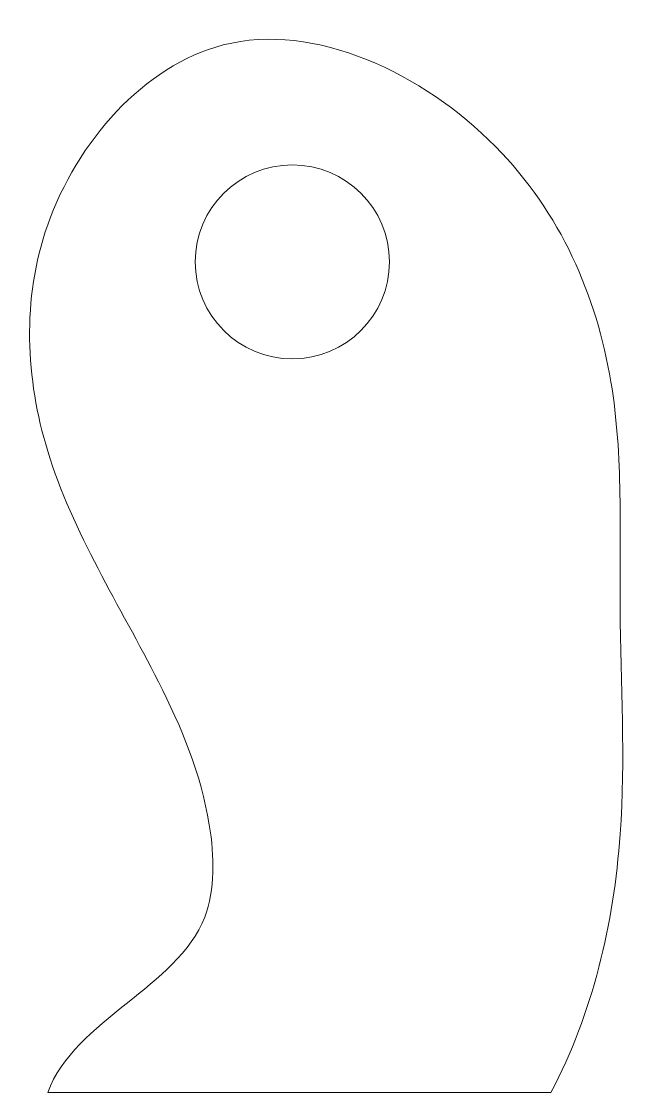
# Model space of a CAD drawing. Header units: inches. Extents: x 3.27 to 3.86, y 1.3 to 2.34.
import ezdxf

# ---------------------------------------------------------------- set-up
doc = ezdxf.new("R2010")
doc.units = ezdxf.units.IN
doc.header["$MEASUREMENT"] = 0

msp = doc.modelspace()

# ---------------------------------------------------------------- linework, layer by layer
at = {"color": 7, "linetype": 'Continuous', "lineweight": 15}
msp.add_line((3.2975, 1.3014), (3.7837, 1.3014), dxfattribs=at)
msp.add_circle((3.5339, 2.1043), 0.0938, dxfattribs=at)
msp.add_open_spline([(3.7837, 1.3014), (3.8243, 1.3782), (3.8614, 1.5374), (3.8465, 1.7694), (3.8578, 2.0018), (3.7548, 2.2413), (3.4651, 2.3801), (3.2675, 2.1532), (3.281, 1.9045), (3.3947, 1.7302), (3.4571, 1.5827), (3.4618, 1.4152), (3.324, 1.3722), (3.2975, 1.3014)], degree=3, knots=[0, 0, 0, 0, 0.108123, 0.199042, 0.290037, 0.395425, 0.512262, 0.613297, 0.704216, 0.807125, 0.868159, 0.905315, 1, 1, 1, 1], dxfattribs=at)

doc.saveas('drawing.dxf')
